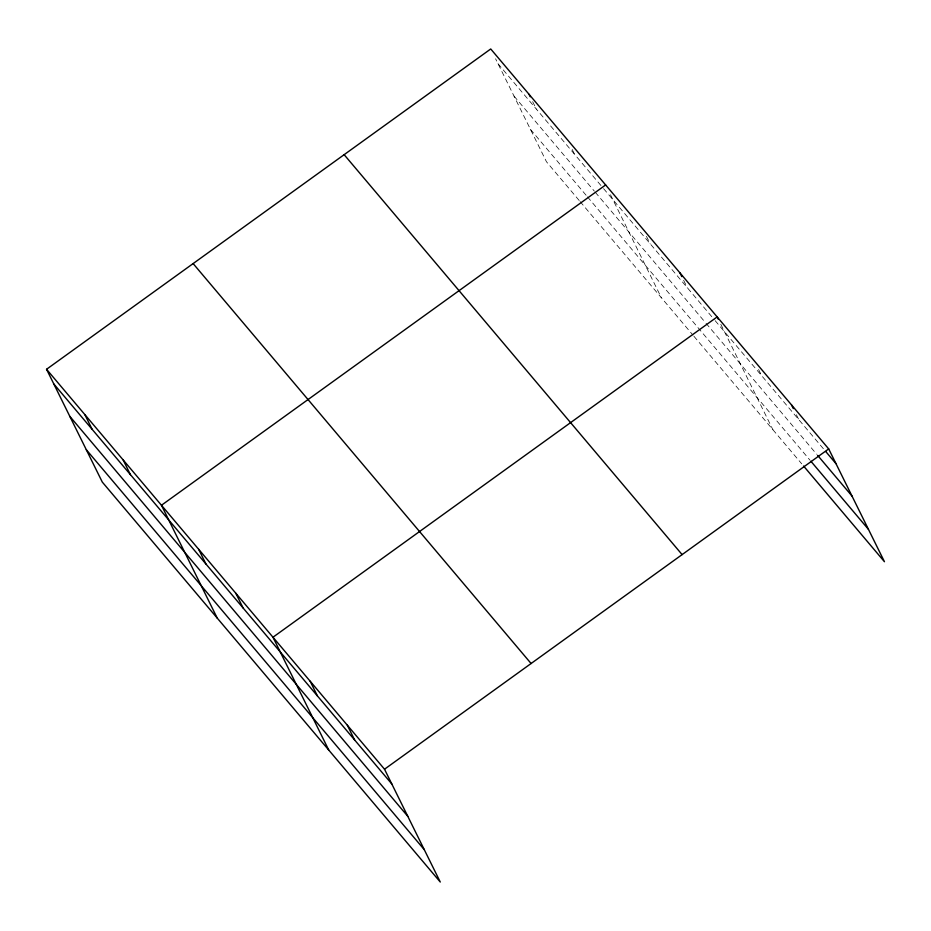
<?xml version="1.0" encoding="UTF-8"?>
<svg xmlns="http://www.w3.org/2000/svg" width="931" height="931" viewBox="0 0 931 931"><rect width="100%" height="100%" fill="white"/><g stroke="black" fill="none" stroke-linecap="round" stroke-linejoin="round"><path stroke-width="0.7" stroke-dasharray="4.66 3.49" d="M498.004 63.704L602.636 187.515M603.579 188.621L714.217 319.566M715.148 320.66L823.888 449.336M514.005 96.068L594.35 191.146M595.281 192.251L705.128 322.231M706.059 323.336L816.65 454.212M530.484 129.421L586.542 195.754M587.473 196.86L809.9 460.065M579.187 200.479L546.485 161.785L495.583 58.793M580.118 201.585L692.99 335.16M693.921 336.266L801.731 463.836M796.366 414.737L798.798 419.648M758.59 369.514L761.616 375.647M720.803 324.291L772.916 429.75M683.633 280.301L687.264 287.667M646.451 236.311L650.094 243.678M610.492 194.765L661.394 297.769M572.181 149.449L574.613 154.36M532.672 101.665L536.314 109.032"/><path stroke-width="1.4" d="M46.55 369.281L384.515 769.215L440.27 882.029L102.305 482.095L46.55 369.281L490.73 48.971L828.695 448.905L884.45 561.719L803.593 466.035M605.639 184.955L161.459 505.254L217.214 618.068M384.515 769.215L828.695 448.905M825.75 451.535L835.968 463.638M817.581 455.317L851.97 496.002M810.831 461.171L868.448 529.355M344.144 154.674L682.109 554.608M193.124 263.578L531.089 663.512M53.835 384.003L391.788 783.937M69.825 416.378L407.79 816.312M86.315 449.72L424.268 849.654M791.513 404.915L793.34 408.593M718.383 319.38L717.161 316.924L272.981 637.235L328.748 750.049M679.991 272.934L681.806 276.623M529.029 94.299L530.239 96.754M347.333 725.214L354.618 739.947M310.163 681.224L317.436 695.957M235.811 593.233L243.084 607.966M198.629 549.243L205.914 563.977M123.16 459.926L130.433 474.659M84.849 414.598L92.134 429.331"/></g></svg>
